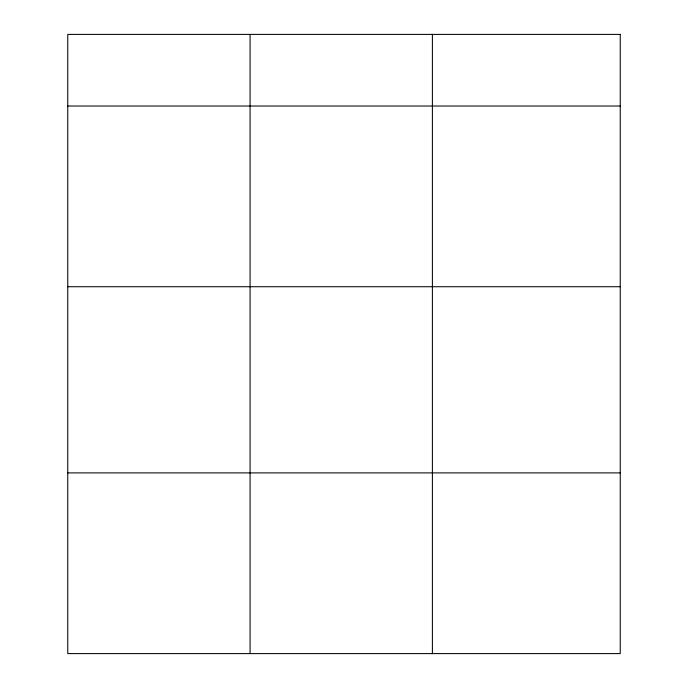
<?xml version="1.0" encoding="UTF-8"?>
<svg xmlns="http://www.w3.org/2000/svg" width="688" height="688" viewBox="0 0 688 688"><rect width="100%" height="100%" fill="white"/><g stroke="black" fill="none" stroke-linecap="round" stroke-linejoin="round"><path stroke-width="1.03" d="M67.759 106.021L620.241 106.021M67.759 286.724L620.241 286.724M67.759 472.897L620.241 472.897M432.399 34.4L432.399 653.6M250.079 34.4L250.079 653.6M620.241 34.4L67.759 34.4L67.759 653.6L620.241 653.6L620.241 34.4"/></g></svg>
